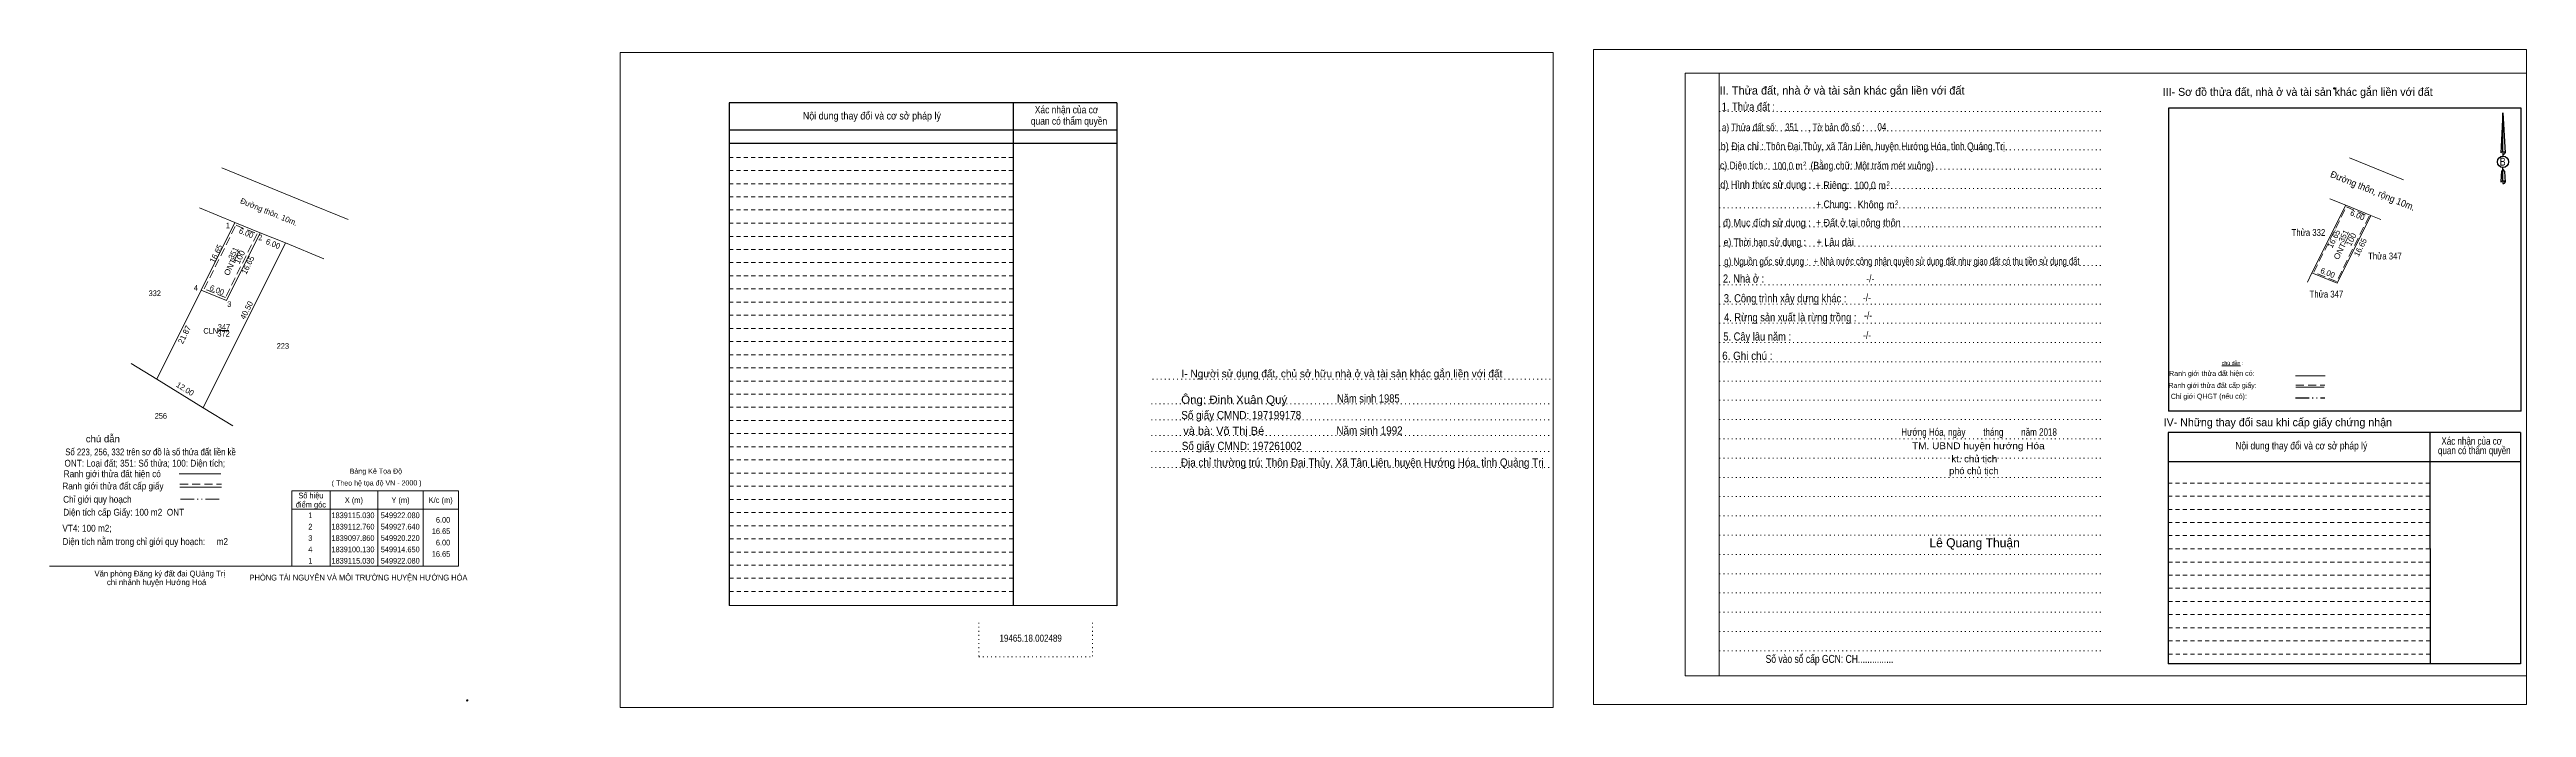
# Model space of a CAD drawing. Header units: metres. Extents: x 549881 to 550426, y 1839008 to 1839153.
import ezdxf
from ezdxf.enums import TextEntityAlignment as Align

# ---------------------------------------------------------------- set-up
doc = ezdxf.new("R2010")
doc.units = ezdxf.units.M
doc.header["$LTSCALE"] = 0.6
doc.header["$PDMODE"] = 32
doc.header["$PDSIZE"] = 0.3
for name, pattern in [('DASH_DOUBLE_DOT', [9.2, 5, -1.2, 0.3, -1.2, 0.3, -1.2]), ('DOTTED', [1.5, 0.3, -1.2]), ('MEDIUM_DASHED', [4.5, 3, -1.5]), ('SHORT_DASHED', [2.7, 1.5, -1.2])]:
    doc.linetypes.add(name, pattern=pattern)
for name, color, linetype, lineweight in [('1', 7, 'DOTTED', 13), ('10', 7, 'Continuous', 13), ('18', 7, 'Continuous', 25), ('2', 7, 'SHORT_DASHED', 13), ('28', 7, 'Continuous', 25), ('55', 7, 'Continuous', 13), ('6', 7, 'Continuous', 13), ('63', 7, 'Continuous', 13)]:
    doc.layers.add(name, color=color, linetype=linetype, lineweight=lineweight)
doc.layers.add('62', color=7, linetype='Continuous')

msp = doc.modelspace()

# ---------------------------------------------------------------- linework, layer by layer
at = {"layer": '1', "linetype": 'Continuous'}
for p, q in [((550241.08, 1839147.83), (550426.18, 1839147.83)), ((550241.08, 1839147.83), (550241.08, 1839015.33)), ((550426.18, 1839147.83), (550426.18, 1839014.23)), ((550241.08, 1839015.33), (550426.18, 1839015.33))]:
    msp.add_line(p, q, dxfattribs=at)
at = {"layer": '1'}
for p, q in [((550248.58, 1839147.83), (550248.58, 1839015.33)), ((550248.58, 1839147.83), (550248.58, 1839015.33)), ((550248.66, 1839139.43), (550333.2, 1839139.43)), ((550248.66, 1839135.19), (550333.2, 1839135.19)), ((550248.66, 1839130.97), (550333.2, 1839130.97)), ((550248.66, 1839126.73), (550333.2, 1839126.73)), ((550248.66, 1839122.49), (550333.2, 1839122.49)), ((550248.66, 1839118.25), (550333.2, 1839118.25)), ((550248.66, 1839114.01), (550333.2, 1839114.01)), ((550248.66, 1839109.79), (550333.2, 1839109.79)), ((550248.66, 1839105.55), (550333.2, 1839105.55)), ((550248.66, 1839101.31), (550333.2, 1839101.31)), ((550248.66, 1839097.07), (550333.2, 1839097.07)), ((550248.66, 1839092.85), (550333.2, 1839092.85)), ((550248.66, 1839088.61), (550333.2, 1839088.61)), ((550123.96, 1839080.53), (550212.02, 1839080.53)), ((550248.66, 1839084.37), (550333.2, 1839084.37)), ((550248.66, 1839080.13), (550333.2, 1839080.13)), ((550123.68, 1839075.13), (550211.72, 1839075.13)), ((550248.66, 1839075.89), (550333.2, 1839075.89)), ((550123.68, 1839071.63), (550211.72, 1839071.63)), ((550123.68, 1839068.13), (550211.72, 1839068.13)), ((550248.66, 1839071.65), (550333.2, 1839071.65)), ((550123.68, 1839064.63), (550211.72, 1839064.63)), ((550248.66, 1839067.43), (550333.2, 1839067.43)), ((550248.66, 1839063.19), (550333.2, 1839063.19)), ((550123.68, 1839061.13), (550211.72, 1839061.13)), ((550248.66, 1839058.95), (550333.2, 1839058.95)), ((550248.66, 1839054.71), (550333.2, 1839054.71)), ((550248.66, 1839050.49), (550333.2, 1839050.49)), ((550248.66, 1839046.25), (550333.2, 1839046.25)), ((550248.66, 1839042.01), (550333.2, 1839042.01)), ((550248.66, 1839037.77), (550333.2, 1839037.77)), ((550248.66, 1839033.53), (550333.2, 1839033.53)), ((550085.74, 1839026.99), (550085.74, 1839019.49)), ((550110.72, 1839026.99), (550110.72, 1839019.49)), ((550248.66, 1839029.31), (550333.2, 1839029.31)), ((550248.66, 1839025.07), (550333.2, 1839025.07)), ((550085.74, 1839019.49), (550110.72, 1839019.49)), ((550248.66, 1839020.83), (550333.2, 1839020.83))]:
    msp.add_line(p, q, dxfattribs=at)
at = {"layer": '1', "linetype": 'Continuous'}
for points in [[(550006.84, 1839008.35), (550212.04, 1839008.35), (550212.04, 1839152.35), (550006.84, 1839152.35)], [(550006.84, 1839152.35), (550212.04, 1839152.35), (550212.04, 1839008.35), (550006.84, 1839008.35)], [(550006.84, 1839008.35), (550212.04, 1839008.35), (550212.04, 1839152.35), (550006.84, 1839152.35)], [(550220.98, 1839009.03), (550426.18, 1839009.03), (550426.18, 1839153.03), (550220.98, 1839153.03)], [(550248.58, 1839147.83), (550426.18, 1839147.83), (550426.18, 1839015.33), (550248.58, 1839015.33)]]:
    msp.add_lwpolyline(points, close=True, dxfattribs=at)
at = {"layer": '1', "linetype": 'MEDIUM_DASHED'}
msp.add_lwpolyline([(549922.32, 1839114.39), (549926.95, 1839112.5), (549919.98, 1839098.5), (549915.34, 1839100.39)], close=True, dxfattribs=at)
at = {"layer": '10'}
for p, q in [((550387.27, 1839129.25), (550399.16, 1839124.4)), ((550378.98, 1839103.91), (550386.41, 1839118.81)), ((550382.93, 1839120.23), (550386.41, 1839118.81)), ((550386.18, 1839110.24), (550387.35, 1839112.58)), ((550391.97, 1839116.54), (550394.14, 1839115.65)), ((550378.98, 1839103.91), (550377.98, 1839101.91))]:
    msp.add_line(p, q, dxfattribs=at)
msp.add_lwpolyline([(550378.98, 1839103.91), (550384.55, 1839101.64), (550391.97, 1839116.54), (550386.41, 1839118.81)], dxfattribs=at)
at = {"layer": '10', "linetype": 'MEDIUM_DASHED'}
msp.add_lwpolyline([(550386.56, 1839118.42), (550391.55, 1839116.38), (550384.4, 1839102.03), (550379.4, 1839104.07)], close=True, dxfattribs=at)
at = {"layer": '18'}
for p, q in [((550421, 1839139.13), (550421.46, 1839130.29)), ((550421, 1839139.13), (550421.46, 1839130.29)), ((550421, 1839139.13), (550421.46, 1839130.29)), ((550420.62, 1839131.67), (550420.54, 1839130.31)), ((550421, 1839130.59), (550421, 1839130.25)), ((550421, 1839130.25), (550421, 1839129.99)), ((550421, 1839129.99), (550421, 1839129.65)), ((550421, 1839129.99), (550421, 1839129.65)), ((550421, 1839129.99), (550421, 1839129.65)), ((550421.46, 1839130.29), (550421.46, 1839130.31)), ((550421, 1839126.67), (550421, 1839127.07)), ((550421, 1839126.67), (550421, 1839127.07)), ((550421, 1839126.67), (550421, 1839127.07)), ((550421, 1839126.67), (550421.34, 1839126.19)), ((550421, 1839126.67), (550421.34, 1839126.19)), ((550421, 1839126.67), (550421.34, 1839126.19)), ((550421, 1839124.17), (550421, 1839123.83)), ((550421, 1839123.83), (550421, 1839123.57)), ((550421.34, 1839126.19), (550421.46, 1839123.87)), ((550421.34, 1839126.19), (550421.46, 1839123.87)), ((550421.34, 1839126.19), (550421.46, 1839123.87)), ((550421.46, 1839123.87), (550421.46, 1839123.89))]:
    msp.add_line(p, q, dxfattribs=at)
for points in [[(550421, 1839130.59), (550421, 1839139.13), (550420.62, 1839131.67)], [(550421, 1839124.17), (550421, 1839126.67), (550420.66, 1839126.19), (550420.62, 1839125.25), (550420.54, 1839123.89)]]:
    msp.add_lwpolyline(points, dxfattribs=at)
msp.add_ellipse((550421.0161, 1839128.3372), major_axis=(0, 1.258), ratio=0.983453, dxfattribs=at)
for centre, start_param, end_param in [((550421.0165, 1839130.2757), 1.57079633, 3.07445202), ((550421.0165, 1839130.2757), 0.06714063, 1.57079633), ((550421.0165, 1839130.2757), 4.71238898, 6.28318531), ((550421.0165, 1839123.8552), 2.49106941, 3.07427841), ((550421.0165, 1839123.8552), 1.57079633, 2.49106941), ((550421.0165, 1839123.8552), 0.06714063, 1.57079633), ((550421.0165, 1839123.8552), 4.71238898, 6.28318531)]:
    msp.add_ellipse(centre, major_axis=(0.4535, 0), ratio=0.655448, start_param=start_param, end_param=end_param, dxfattribs=at)
at = {"layer": '2', "linetype": 'Continuous', "lineweight": 25}
for p, q in [((550116.1, 1839141.31), (550030.84, 1839141.31)), ((550030.84, 1839141.31), (550030.84, 1839030.79)), ((550093.26, 1839141.31), (550093.3, 1839030.69)), ((550116.1, 1839135.27), (550030.94, 1839135.27)), ((550116.1, 1839132.37), (550030.94, 1839132.37))]:
    msp.add_line(p, q, dxfattribs=at)
at = {"layer": '2'}
for p, q in [((550093.26, 1839129.31), (550030.82, 1839129.31)), ((550093.26, 1839126.41), (550030.82, 1839126.41)), ((550093.26, 1839126.41), (550030.84, 1839126.41)), ((550093.26, 1839123.53), (550030.84, 1839123.53)), ((550093.26, 1839120.63), (550030.84, 1839120.63)), ((550093.26, 1839117.75), (550030.84, 1839117.75)), ((550093.26, 1839114.85), (550030.84, 1839114.85)), ((550093.26, 1839111.95), (550030.84, 1839111.95)), ((550093.28, 1839109.07), (550030.84, 1839109.07)), ((550093.28, 1839106.17), (550030.84, 1839106.17)), ((550093.28, 1839103.27), (550030.84, 1839103.27)), ((550093.28, 1839100.39), (550030.84, 1839100.39)), ((550093.28, 1839097.49), (550030.84, 1839097.49)), ((550093.28, 1839094.61), (550030.84, 1839094.61)), ((550093.28, 1839091.71), (550030.84, 1839091.71)), ((550093.28, 1839088.81), (550030.84, 1839088.81)), ((550093.28, 1839085.93), (550030.84, 1839085.93)), ((550093.28, 1839083.03), (550030.84, 1839083.03)), ((550093.28, 1839080.13), (550030.84, 1839080.13)), ((550093.28, 1839077.25), (550030.84, 1839077.25)), ((550093.28, 1839074.35), (550030.84, 1839074.35)), ((550093.28, 1839071.45), (550030.84, 1839071.45)), ((550093.3, 1839068.57), (550030.84, 1839068.57)), ((550093.3, 1839065.67), (550030.84, 1839065.67)), ((550093.3, 1839062.79), (550030.84, 1839062.79)), ((550093.3, 1839059.89), (550030.84, 1839059.89)), ((550093.3, 1839056.99), (550030.84, 1839056.99)), ((550093.3, 1839054.11), (550030.84, 1839054.11)), ((550404.96, 1839054.79), (550347.38, 1839054.79)), ((550404.96, 1839051.91), (550347.38, 1839051.91)), ((550093.3, 1839051.21), (550030.84, 1839051.21)), ((550093.3, 1839048.31), (550030.84, 1839048.31)), ((550404.96, 1839049.01), (550347.38, 1839049.01)), ((550093.3, 1839045.43), (550030.84, 1839045.43)), ((550093.3, 1839042.53), (550030.84, 1839042.53)), ((550404.96, 1839046.13), (550347.38, 1839046.13)), ((550404.98, 1839043.23), (550347.38, 1839043.23)), ((550093.3, 1839039.65), (550030.84, 1839039.65)), ((550093.3, 1839036.75), (550030.84, 1839036.75)), ((550404.98, 1839040.33), (550347.38, 1839040.33)), ((550404.98, 1839037.45), (550347.38, 1839037.45)), ((550093.3, 1839033.85), (550030.84, 1839033.85)), ((550404.98, 1839034.55), (550347.38, 1839034.55)), ((550404.98, 1839031.65), (550347.38, 1839031.65)), ((550405, 1839028.77), (550347.38, 1839028.77)), ((550405, 1839025.87), (550347.38, 1839025.87)), ((550405, 1839022.99), (550347.38, 1839022.99)), ((550405, 1839020.09), (550347.38, 1839020.09))]:
    msp.add_line(p, q, dxfattribs=at)
at = {"layer": '2', "linetype": 'Continuous', "lineweight": 25}
msp.add_lwpolyline([(550116.1, 1839141.31), (550116.06, 1839030.67), (550030.84, 1839030.79)], dxfattribs=at)
at = {"layer": '28'}
for p, q in [((550347.46, 1839140.17), (550347.46, 1839073.53)), ((550424.98, 1839073.53), (550347.46, 1839073.53)), ((550404.96, 1839068.83), (550405, 1839017.95)), ((550424.9, 1839068.83), (550424.86, 1839017.95)), ((550424.9, 1839062.37), (550347.38, 1839062.37)), ((550424.86, 1839017.95), (550347.38, 1839017.95))]:
    msp.add_line(p, q, dxfattribs=at)
at = {"layer": '28', "linetype": 'SHORT_DASHED', "lineweight": 13}
msp.add_line((550404.96, 1839057.69), (550347.38, 1839057.69), dxfattribs=at)
at = {"layer": '28'}
for points in [[(550424.98, 1839073.53), (550424.98, 1839140.17), (550347.46, 1839140.17)], [(550424.9, 1839068.83), (550347.38, 1839068.83), (550347.38, 1839017.95)]]:
    msp.add_lwpolyline(points, dxfattribs=at)
msp.add_point((550383.92, 1839144.49), dxfattribs=at)
at = {"layer": '55'}
for p, q in [((550359.2, 1839083.46), (550363.26, 1839083.44)), ((550375.39, 1839081.28), (550381.89, 1839081.28)), ((550375.45, 1839078.82), (550381.69, 1839078.82)), ((550375.45, 1839078.82), (550381.69, 1839078.82))]:
    msp.add_line(p, q, dxfattribs=at)
at = {"layer": '55', "linetype": 'MEDIUM_DASHED'}
msp.add_line((550375.43, 1839079.24), (550381.83, 1839079.24), dxfattribs=at)
at = {"layer": '55', "linetype": 'DASH_DOUBLE_DOT', "lineweight": 25}
msp.add_line((550375.35, 1839076.42), (550381.85, 1839076.42), dxfattribs=at)
at = {"layer": '6'}
for p, q in [((549919.2, 1839127), (549937.23, 1839119.64)), ((549914.26, 1839118.22), (549922.08, 1839115.03)), ((549937.23, 1839119.64), (549947, 1839115.65)), ((549933.19, 1839110.49), (549915.11, 1839074.25)), ((549918.47, 1839091.22), (549920.76, 1839091.22)), ((549909.82, 1839059.75), (549918.96, 1839059.75)), ((549909.96, 1839056.81), (549919.1, 1839056.81))]:
    msp.add_line(p, q, dxfattribs=at)
at = {"layer": '6', "linetype": 'MEDIUM_DASHED'}
msp.add_line((549909.96, 1839057.43), (549919.16, 1839057.43), dxfattribs=at)
at = {"layer": '6'}
for points in [[(549914.65, 1839100.13), (549920.22, 1839097.86), (549927.64, 1839112.76), (549922.08, 1839115.03)], [(549927.64, 1839112.76), (549933.19, 1839110.49), (549941.63, 1839107.04)], [(549914.65, 1839100.13), (549904.9, 1839080.55), (549899.28, 1839084.02)], [(549921.59, 1839070.26), (549915.11, 1839074.25), (549904.9, 1839080.55)], [(549881.3, 1839039.45), (549926.3, 1839039.45), (549971.3, 1839039.45)]]:
    msp.add_lwpolyline(points, dxfattribs=at)
msp.add_point((549973.2, 1839009.89), dxfattribs=at)
at = {"layer": '63'}
for p, q in [((549914.65, 1839100.13), (549922.08, 1839115.03)), ((549921.85, 1839106.46), (549923.02, 1839108.8)), ((549934.6, 1839051.95), (549971.3, 1839051.95)), ((549943, 1839055.95), (549943, 1839039.45)), ((549953.5, 1839055.95), (549953.5, 1839039.45)), ((549963.5, 1839055.95), (549963.5, 1839039.45))]:
    msp.add_line(p, q, dxfattribs=at)
at = {"layer": '63', "linetype": 'DASH_DOUBLE_DOT'}
msp.add_line((549910.08, 1839054.19), (549919.28, 1839054.19), dxfattribs=at)
at = {"layer": '63'}
msp.add_lwpolyline([(549934.6, 1839055.95), (549971.3, 1839055.95), (549971.3, 1839039.45), (549934.6, 1839039.45)], close=True, dxfattribs=at)

# ---------------------------------------------------------------- texts
at = {"layer": '10'}
for s, height, rotation, width, p in [('Đường thôn, rộng 10m.', 1.5, 337.783, 0.95, (550392.0964, 1839121.2858)), ('100', 1.25, 63.527, 1.05, (550388.193, 1839110.9814)), ('ONT', 1.25, 63.527, 1.1, (550385.6672, 1839108.4314))]:
    msp.add_text(s, height=height, rotation=rotation, dxfattribs=dict(at, width=width)).set_placement(p, align=Align.CENTER)
for s, rotation, p in [('6.00', 337.791, (550388.7688, 1839116.0218)), ('16.65', 63.497, (550384.368, 1839111.1411)), ('351', 63.527, (550386.5206, 1839111.7464)), ('16.65', 63.527, (550390.2069, 1839109.2614)), ('6.00', 337.827, (550382.2241, 1839103.3448))]:
    msp.add_text(s, height=1.25, rotation=rotation, dxfattribs=at).set_placement(p, align=Align.CENTER)
at = {"layer": '10', "width": 0.85}
for s, p in [('Thửa 332', (550378.215, 1839112.05)), ('Thửa 347', (550395.045, 1839106.87)), ('Thửa 347', (550382.175, 1839098.5))]:
    msp.add_text(s, height=1.5, dxfattribs=at).set_placement(p, align=Align.CENTER)
at = {"layer": '18'}
for s, height, p in [('II. Thửa đất, nhà ở và tài sản khác gắn liền với đất', 1.8, (550275.63, 1839143.14)), ('phó chủ tịch', 1.5, (550304.605, 1839059.65)), ('Lê Quang Thuận', 1.98, (550304.78, 1839043.58))]:
    msp.add_text(s, height=height, dxfattribs=at).set_placement(p, align=Align.CENTER)
for s, height, width, p in [('1. Thửa đất :', 1.8, 0.85, (550255.015, 1839139.57)), ('a) Thửa đất số:              , Tờ bản đồ số : ', 1.65, 0.8, (550265.13, 1839135.09)), ('351', 1.65, 0.75, (550264.525, 1839135.13)), ('04', 1.65, 0.8, (550284.385, 1839135.21)), ('c) Diện tích :                                                   ', 1.65, 0.85, (550267.325, 1839126.73)), ('b) Địa chỉ : ', 1.65, 0.9, (550253.94, 1839130.95)), ('Thôn Đại Thủy, xã Tân Liên, huyện Hướng Hóa, tỉnh Quảng Trị.', 1.65, 0.85, (550285.405, 1839130.94)), ('100,0', 1.65, 0.8, (550262.655, 1839126.6)), ('2', 1, 0.75, (550267.405, 1839127.39)), ('(Bằng chữ: Một trăm mét vuông)', 1.65, 0.85, (550282.25, 1839126.7)), ('B', 1.728, 0.85, (550420.945, 1839127.51)), ('d) Hình thức sử dụng :', 1.65, 0.9, (550258.825, 1839122.53)), (' m', 1.65, 0.85, (550265.915, 1839126.67)), ('+ Riêng: ', 1.65, 0.9, (550273.785, 1839122.37)), ('100,0', 1.65, 0.85, (550280.695, 1839122.32)), (' m', 1.65, 0.9, (550284.155, 1839122.32)), ('2', 1, 0.8, (550285.77, 1839123.02)), ('       + Chung:', 1.65, 0.85, (550271.95, 1839118.19)), ('Không', 1.65, 0.9, (550281.92, 1839118.13)), (' m', 1.65, 0.9, (550286.045, 1839118.11)), ('2', 1, 0.8, (550287.66, 1839118.83)), ('đ) Mục đích sử dụng :', 1.65, 0.9, (550259.085, 1839114.12)), ('e) Thời hạn sử dụng :', 1.65, 0.85, (550258.645, 1839109.86)), ('+ Đất ở tại nông thôn', 1.65, 0.9, (550279.18, 1839114.15)), ('g) Nguồn gốc sử dụng :', 1.65, 0.8, (550258.97, 1839105.62)), ('+ Nhà nước công nhận quyền sử dụng đất như giao đất có thu tiền sử dụng đất', 1.65, 0.75, (550298.6, 1839105.66)), ('2. Nhà ở :', 1.8, 0.85, (550253.955, 1839101.77)), ('3. Công trình xây dựng khác :', 1.8, 0.85, (550263.09, 1839097.43)), ('5. Cây lâu năm :', 1.8, 0.85, (550256.95, 1839089.03)), ('4. Rừng sản xuất là rừng trồng :', 1.8, 0.85, (550264.225, 1839093.25)), ('6. Ghi chú :', 1.8, 0.9, (550254.795, 1839084.79)), ('Hướng Hóa, ngày        tháng        năm 2018', 1.65, 0.8, (550305.77, 1839068.09)), ('TM. UBND huyện hướng Hóa', 1.5, 1.1, (550305.605, 1839065.14)), ('kt. chủ tịch', 1.5, 1.05, (550304.705, 1839062.28)), ('19465.18.002489', 1.55, 0.85, (550097.13, 1839022.81)), ('Số vào sổ cấp GCN: CH...............', 1.75, 0.8, (550272.86, 1839018.15))]:
    msp.add_text(s, height=height, dxfattribs=dict(at, width=width)).set_placement(p, align=Align.CENTER)
at = {"layer": '2'}
for s, width, p in [('Nội dung thay đổi và cơ sở pháp lý', 0.9, (550062.2, 1839137.65)), ('Nội dung thay đổi và cơ sở pháp lý', 0.9, (550062.2, 1839137.65)), ('Xác nhận của cơ', 0.85, (550105.035, 1839138.99)), ('Xác nhận của cơ', 0.85, (550105.035, 1839138.99)), (' quan có thẩm quyền', 0.85, (550105.305, 1839136.51)), (' quan có thẩm quyền', 0.85, (550105.305, 1839136.51))]:
    msp.add_text(s, height=1.63, dxfattribs=dict(at, width=width)).set_placement(p, align=Align.CENTER)
at = {"layer": '28'}
for s, height, p in [('III- Sơ đồ thửa đất, nhà ở và tài sản khác gắn liền với đất', 1.75, (550375.86, 1839142.85)), ('I- Người sử dụng đất, chủ sở hữu nhà ở và tài sản khác gắn liền với đất', 1.653, (550165.605, 1839080.95)), ('và bà: Võ Thị Bé', 1.8, (550139.605, 1839068.29)), ('IV- Những thay đổi sau khi cấp giấy chứng nhận', 1.75, (550371.485, 1839070.19))]:
    msp.add_text(s, height=height, dxfattribs=at).set_placement(p, align=Align.CENTER)
for s, height, width, p in [('-/-', 1.65, 0.85, (550281.835, 1839101.87)), ('-/-', 1.65, 0.85, (550281.095, 1839097.69)), ('-/-', 1.65, 0.85, (550281.355, 1839093.75)), ('-/-', 1.65, 0.85, (550281.135, 1839089.41)), ('Ông: Đinh Xuân Quý', 1.8, 1.05, (550141.905, 1839075.14)), ('Số giấy CMND: 197199178', 1.8, 0.9, (550143.455, 1839071.75)), ('Năm sinh 1985', 1.8, 0.85, (550171.41, 1839075.41)), ('Năm sinh 1992', 1.8, 0.9, (550171.67, 1839068.37)), ('Địa chỉ thường trú: Thôn Đại Thủy, Xã Tân Liên, huyện Hướng Hóa, tỉnh Quảng Trị', 1.8, 0.9, (550170.09, 1839061.32)), ('Số giấy CMND: 197261002', 1.8, 0.9, (550143.565, 1839064.97)), ('Nội dung thay đổi và cơ sở pháp lý', 1.65, 0.85, (550376.65, 1839065.09)), (' quan có thẩm quyền', 1.65, 0.8, (550414.465, 1839064.05)), ('Xác nhận của cơ', 1.65, 0.8, (550414.135, 1839066.13))]:
    msp.add_text(s, height=height, dxfattribs=dict(at, width=width)).set_placement(p, align=Align.CENTER)
at = {"layer": '55'}
for s, height, rotation, p in [('chú dẫn :', 0.8323, 359.976, (550361.5148, 1839083.6788)), ('Bảng Kê Tọa Độ', 1.13, 0.127, (549953.0888, 1839059.7533))]:
    msp.add_text(s, height=height, rotation=rotation, dxfattribs=at).set_placement(p, align=Align.CENTER)
at = {"layer": '55', "width": 0.9}
for s, height, p in [('Ranh giới thửa đất cấp giấy:', 1.12, (550357.1238, 1839078.6181)), ('Ranh giới thửa đất hiện có:', 1.13, (550356.9638, 1839081.2576)), ('Chỉ giới QHGT (nếu có):', 1.125, (550356.3088, 1839076.2262)), ('( Theo hệ tọa độ VN - 2000 )', 1.13, (549953.2588, 1839057.1589))]:
    msp.add_text(s, height=height, rotation=0.127, dxfattribs=at).set_placement(p, align=Align.CENTER)
at = {"layer": '6', "width": 0.95}
msp.add_text('Đường thôn. 10m.', height=1.25, rotation=337.783, dxfattribs=at).set_placement((549929.3137, 1839116.7545), align=Align.CENTER)
at = {"layer": '6'}
for s, rotation, p in [('6.00', 337.773, (549930.2336, 1839109.7233)), ('40.50', 63.486, (549925.1884, 1839095.431)), ('21.87', 63.515, (549911.5374, 1839090.0613)), ('12.00', 328.324, (549910.8018, 1839077.875))]:
    msp.add_text(s, height=1.25, rotation=rotation, dxfattribs=at).set_placement(p, align=Align.CENTER)
for s, height, width, p in [('332', 1.25, 0.85, (549904.445, 1839098.81)), ('CLN', 1.25, 0.95, (549916.775, 1839090.54)), ('372', 1.25, 0.85, (549919.585, 1839089.91)), ('347', 1.25, 0.85, (549919.685, 1839091.4)), ('223', 1.25, 0.85, (549932.635, 1839087.22)), ('256', 1.25, 0.85, (549905.785, 1839071.84)), ('PHÒNG TÀI NGUYÊN VÀ MÔI TRƯỜNG HUYỆN HƯỚNG HÓA', 1.27, 0.85, (549949.265, 1839036.27))]:
    msp.add_text(s, height=height, dxfattribs=dict(at, width=width)).set_placement(p, align=Align.CENTER)
for s, width, p in [('chú dẫn', 1.05, (549889.28, 1839066.67)), ('ONT: Loại đất; 351: Số thửa; 100: Diện tích;', 0.9, (549884.58, 1839061.31)), ('Số 223, 256, 332 trên sơ đồ là số thửa đất liền kề', 0.85, (549884.76, 1839063.79)), ('Ranh giới thửa đất cấp giấy', 0.9, (549884.12, 1839056.29)), ('Ranh giới thửa đất hiện có ', 0.9, (549884.42, 1839058.99)), ('Chỉ giới quy hoạch', 0.9, (549884.3, 1839053.37)), ('Diện tích cấp Giấy: 100 m2  ONT', 0.9, (549884.32, 1839050.53)), ('VT4: 100 m2;', 0.9, (549884.12, 1839047.01)), ('Diện tích nằm trong chỉ giới quy hoạch:     m2', 0.9, (549884.16, 1839044.09))]:
    msp.add_text(s, height=1.5, dxfattribs=dict(at, width=width)).set_placement(p)
for s, p in [(' Văn phòng Đăng ký đất đai QUảng Trị', (549905.31, 1839037.15)), ('chi nhánh huyện Hướng Hoá', (549904.85, 1839035.25))]:
    msp.add_text(s, height=1.267, dxfattribs=at).set_placement(p, align=Align.CENTER)
at = {"layer": '62', "width": 0.9}
msp.add_text('+ Lâu dài', height=1.65, dxfattribs=at).set_placement((550274.11, 1839109.88), align=Align.CENTER)
at = {"layer": '63'}
for s, width, p in [(' 1', 0.75, (549920.98, 1839113.71)), (' 2', 0.85, (549928.12, 1839111.07)), (' 4', 0.85, (549913.96, 1839100.02)), (' 3', 0.8, (549921.28, 1839096.43)), ('16.65', 0.85, (549969.45, 1839046.48)), ('6.00', 0.85, (549969.45, 1839048.98)), ('16.65', 0.85, (549969.45, 1839041.48)), ('6.00', 0.85, (549969.45, 1839043.98))]:
    msp.add_text(s, height=1.25, dxfattribs=dict(at, width=width)).set_placement(p, align=Align.RIGHT)
for s, rotation, p in [('6.00', 337.791, (549924.3288, 1839112.0818)), ('16.65', 63.497, (549918.498, 1839107.8611)), ('351', 63.527, (549922.3006, 1839107.9664)), ('16.65', 63.527, (549925.4969, 1839105.3714)), ('6.00', 337.827, (549917.8941, 1839099.5648))]:
    msp.add_text(s, height=1.25, rotation=rotation, dxfattribs=at).set_placement(p, align=Align.CENTER)
at = {"layer": '63', "width": 1.1}
for s, p in [('ONT', (549921.5572, 1839104.9214)), ('100', (549923.7055, 1839107.0964))]:
    msp.add_text(s, height=1.25, rotation=63.527, dxfattribs=at).set_placement(p, align=Align.CENTER)
at = {"layer": '63'}
for s, width, p in [('điểm góc', 0.9, (549938.8, 1839052.33)), ('Số hiệu', 0.85, (549938.8, 1839054.33)), ('X (m)', 0.95, (549948.25, 1839053.33)), ('Y (m)', 0.95, (549958.505, 1839053.33)), ('K/c (m)', 0.95, (549967.345, 1839053.33)), (' 2', 0.85, (549938.455, 1839047.48)), (' 1', 0.75, (549938.45, 1839049.98)), ('1839115.030', 0.85, (549948.05, 1839049.98)), ('1839112.760', 0.85, (549948.05, 1839047.48)), ('549922.080', 0.85, (549958.45, 1839049.98)), ('549927.640', 0.85, (549958.45, 1839047.48)), (' 4', 0.85, (549938.45, 1839042.48)), (' 3', 0.8, (549938.445, 1839044.98)), (' 1', 0.75, (549938.45, 1839039.98)), ('1839097.860', 0.85, (549948.05, 1839044.98)), ('1839100.130', 0.85, (549948.05, 1839042.48)), ('1839115.030', 0.85, (549948.05, 1839039.98)), ('549920.220', 0.85, (549958.45, 1839044.98)), ('549914.650', 0.85, (549958.45, 1839042.48)), ('549922.080', 0.85, (549958.45, 1839039.98))]:
    msp.add_text(s, height=1.25, dxfattribs=dict(at, width=width)).set_placement(p, align=Align.CENTER)

doc.saveas('drawing.dxf')
